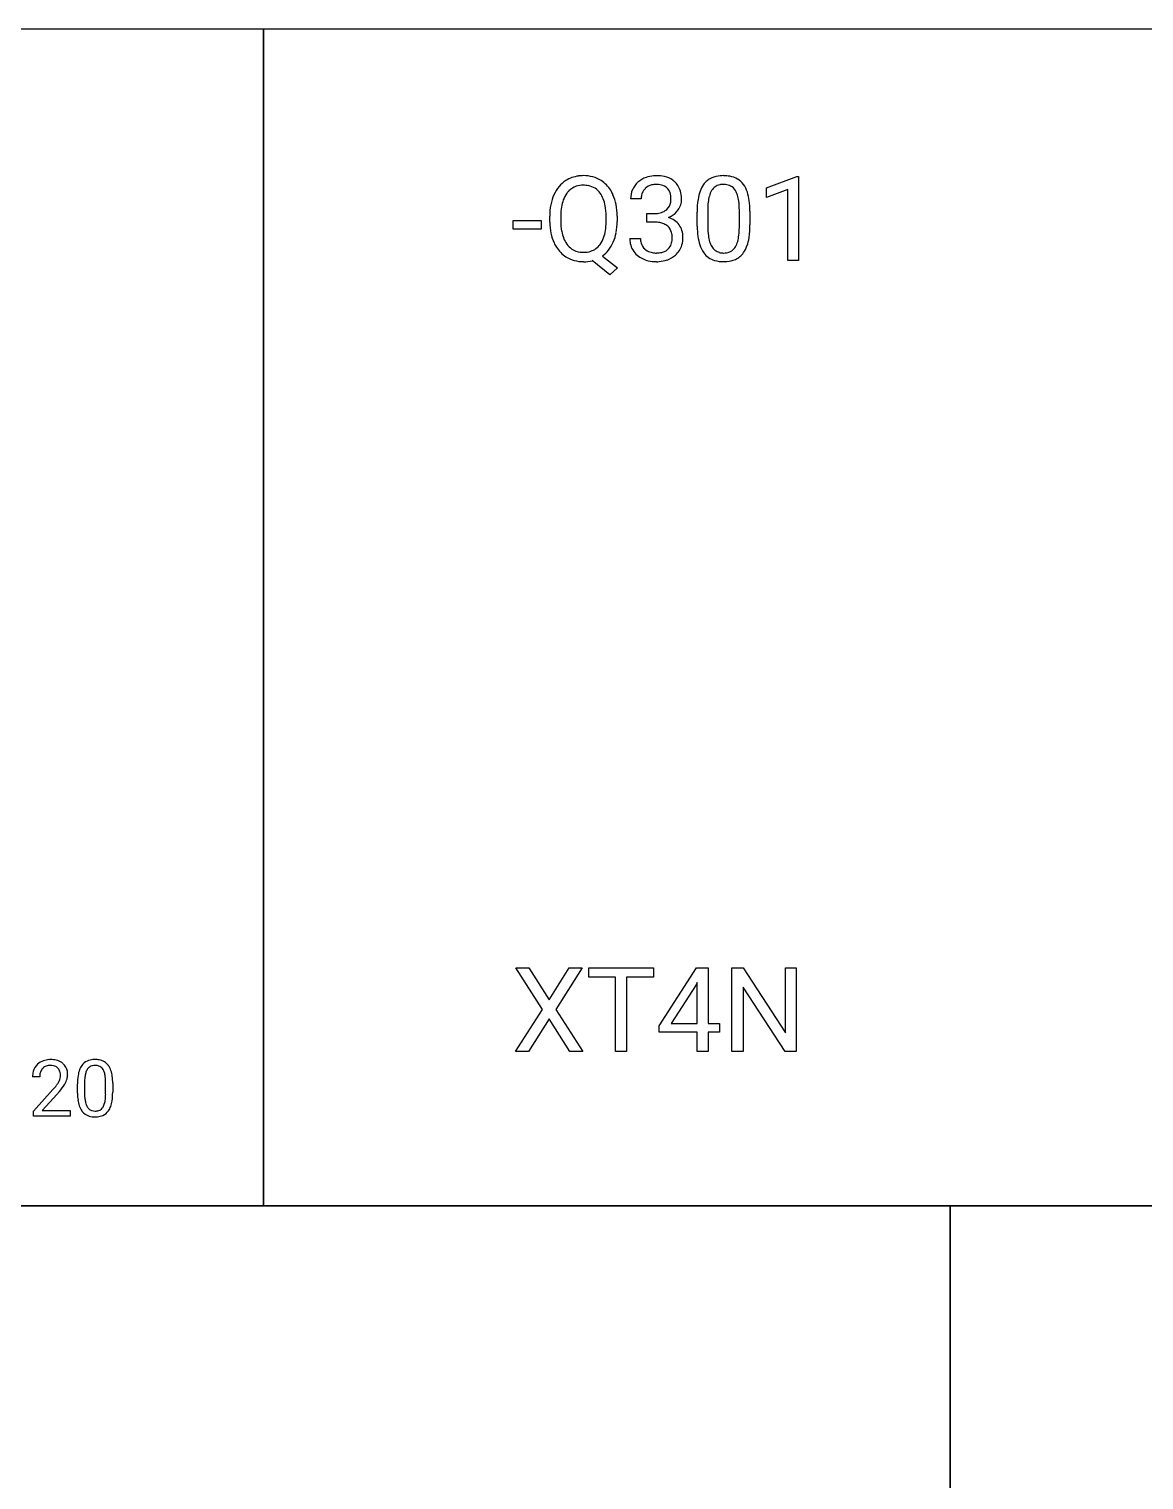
# Model space of a CAD drawing. Header units: metres. Extents: x 0 to 1062, y -1350 to 150.
# Drawn here: x 145.1 to 287.2, y -34.9 to 150 of the extents above; entities that cross this region are included whole.
import ezdxf

# ---------------------------------------------------------------- set-up
doc = ezdxf.new("R2010")
doc.units = ezdxf.units.M

msp = doc.modelspace()

# ---------------------------------------------------------------- linework, layer by layer
for p, q in [((175, 150), (0, 150)), ((175, 0), (175, 150)), ((575, 150), (175, 150)), ((175, 150), (175, 0)), ((239.09, 129.75), (242.97, 131.21)), ((239.09, 128.52), (239.09, 129.75)), ((241.82, 129.53), (239.09, 128.52)), ((241.82, 120.5), (241.82, 129.53)), ((242.97, 131.21), (243.18, 131.21)), ((243.18, 131.21), (243.18, 120.5)), ((223.14, 128.36), (221.78, 128.36)), ((211.48, 125.39), (211.48, 126.16)), ((212.89, 126.27), (212.89, 125.48)), ((218.66, 125.38), (218.66, 126.17)), ((220.07, 126.16), (220.07, 125.48)), ((223.85, 126.49), (224.87, 126.49)), ((223.85, 125.38), (223.85, 126.49)), ((230.26, 124.86), (230.26, 126.67)), ((231.62, 127), (231.62, 124.83)), ((235.64, 124.68), (235.64, 126.9)), ((236.99, 126.8), (236.99, 125.04)), ((206.82, 124.47), (206.82, 125.58)), ((206.82, 125.58), (210.39, 125.58)), ((210.39, 124.47), (206.82, 124.47)), ((210.39, 125.58), (210.39, 124.47)), ((224.87, 125.38), (223.85, 125.38)), ((221.69, 123.31), (223.05, 123.31)), ((219.14, 118.69), (216.9, 120.48)), ((218.2, 121.07), (220.1, 119.58)), ((243.18, 120.5), (241.82, 120.5)), ((220.1, 119.58), (219.14, 118.69)), ((210.56, 25.04), (207.18, 30.33)), ((207.18, 30.33), (208.83, 30.33)), ((208.83, 30.33), (211.4, 26.25)), ((211.4, 26.25), (213.96, 30.33)), ((215.61, 30.33), (212.24, 25.04)), ((213.96, 30.33), (215.61, 30.33)), ((216.45, 29.17), (216.45, 30.33)), ((216.45, 30.33), (224.7, 30.33)), ((224.7, 30.33), (224.7, 29.17)), ((225.43, 22.94), (230.2, 30.33)), ((230.2, 30.33), (231.65, 30.33)), ((231.65, 30.33), (231.65, 23.25)), ((234.7, 19.67), (234.7, 30.33)), ((234.7, 30.33), (236.11, 30.33)), ((236.11, 30.33), (241.5, 22.08)), ((241.5, 22.08), (241.5, 30.33)), ((241.5, 30.33), (242.9, 30.33)), ((242.9, 30.33), (242.9, 19.67)), ((219.87, 29.17), (216.45, 29.17)), ((219.87, 19.67), (219.87, 29.17)), ((224.7, 29.17), (221.27, 29.17)), ((221.27, 29.17), (221.27, 19.67)), ((230.12, 28.19), (226.97, 23.25)), ((230.28, 28.48), (230.12, 28.19)), ((230.28, 23.25), (230.28, 28.48)), ((241.48, 19.67), (236.11, 27.89)), ((236.11, 27.89), (236.11, 19.67)), ((207.1, 19.67), (210.56, 25.04)), ((212.24, 25.04), (215.69, 19.67)), ((211.4, 23.83), (208.77, 19.67)), ((214.02, 19.67), (211.4, 23.83)), ((225.43, 22.14), (225.43, 22.94)), ((226.97, 23.25), (230.28, 23.25)), ((231.65, 23.25), (233.13, 23.25)), ((233.13, 23.25), (233.13, 22.14)), ((230.28, 22.14), (225.43, 22.14)), ((230.28, 19.67), (230.28, 22.14)), ((233.13, 22.14), (231.65, 22.14)), ((231.65, 22.14), (231.65, 19.67)), ((208.77, 19.67), (207.1, 19.67)), ((215.69, 19.67), (214.02, 19.67)), ((221.27, 19.67), (219.87, 19.67)), ((231.65, 19.67), (230.28, 19.67)), ((236.11, 19.67), (234.7, 19.67)), ((242.9, 19.67), (241.48, 19.67)), ((146.49, 16.46), (145.59, 16.46)), ((145.72, 12.09), (148.18, 14.83)), ((151.31, 14.36), (151.31, 15.56)), ((152.21, 15.78), (152.21, 14.34)), ((154.89, 14.23), (154.89, 15.71)), ((155.8, 15.65), (155.8, 14.48)), ((148.72, 14.25), (146.81, 12.18)), ((145.72, 11.45), (145.72, 12.09)), ((150.38, 11.45), (145.72, 11.45)), ((146.81, 12.18), (150.38, 12.18)), ((150.38, 12.18), (150.38, 11.45)), ((0, 0), (175, 0)), ((262.5, 0), (0, 0)), ((175, 0), (575, 0)), ((262.5, -150), (262.5, 0)), ((662.5, 0), (262.5, 0)), ((262.5, 0), (262.5, -150))]:
    msp.add_line(p, q)
for centre, radius, start, end in [((215.76, 126.62), 4.69, 89.9057, 97.4096), ((215.8, 126.75), 4.56, 74.9772, 90.3785), ((225.06, 126.74), 4.56, 89.9538, 94.3439), ((225.1, 126.79), 4.51, 77.1833, 90.4936), ((233.62, 126.53), 4.78, 89.919, 94.9543), ((233.65, 126.87), 4.43, 79.8808, 90.3219), ((216.14, 127.04), 4.51, 140.3944, 156.0034), ((215.58, 127.48), 3.8, 122.6491, 140.1581), ((215.64, 127.37), 3.92, 97.141, 122.5801), ((215.62, 127.71), 2.37, 108.822, 135.4393), ((215.74, 127.28), 2.82, 89.4032, 108.3103), ((215.78, 126.87), 3.22, 78.5745, 90.3014), ((215.96, 127.69), 2.39, 35.4899, 78.9194), ((215.97, 127.43), 3.85, 57.5271, 74.7509), ((215.96, 127.44), 3.85, 31.3472, 57.3704), ((224.63, 128.4), 2.85, 156.7254, 180.6895), ((224.55, 128.38), 2.78, 131.5241, 155.8625), ((224.8, 128.17), 3.1, 109.4923, 132.2591), ((224.78, 128.51), 1.62, 133.5328, 158.5491), ((224.86, 128.43), 1.74, 103.4748, 133.5694), ((224.97, 127.63), 3.67, 94.0186, 109.2749), ((225.04, 127.71), 2.49, 89.5225, 103.6892), ((225.07, 126.9), 3.29, 84.9801, 90.1027), ((225.21, 128.11), 2.07, 64.9824, 85.9768), ((225.48, 128.74), 1.39, 16.7478, 64.0965), ((225.45, 128.28), 2.99, 55.4019, 77.3239), ((225.62, 128.57), 2.65, 47.0236, 54.9155), ((225.7, 128.65), 2.53, 20.8442, 47.0924), ((225.02, 128.41), 3.26, 4.0223, 20.6137), ((233.97, 128.15), 3.53, 145.1146, 160.3691), ((233.14, 128.71), 2.53, 113.9045, 144.8711), ((233.48, 128.6), 1.59, 125.8471, 149.3151), ((233.46, 127.94), 3.36, 94.2783, 113.4357), ((233.46, 128.58), 1.6, 101.6851, 125.0627), ((233.61, 127.92), 2.28, 89.6223, 101.9167), ((233.63, 127.67), 2.52, 84.3403, 90.0926), ((233.72, 128.37), 1.81, 63.4356, 85.0199), ((233.92, 128.31), 2.97, 59.7342, 80.2344), ((233.81, 128.6), 1.57, 30.7009, 62.4934), ((234.14, 128.72), 2.51, 36.1874, 59.1551), ((233.27, 128.13), 3.56, 17.6061, 35.6109), ((218.98, 126.2), 7.5, 169.1598, 180.2946), ((217.26, 126.52), 5.75, 155.8166, 169.1085), ((217.7, 126.57), 4.78, 159.9553, 171.0502), ((216.41, 127.05), 3.41, 143.3323, 160.0447), ((215.93, 127.39), 2.82, 135.1962, 143.0669), ((215.28, 127.16), 3.25, 21.4434, 35.9895), ((214.03, 126.68), 4.59, 9.8565, 21.4123), ((215.21, 126.95), 4.75, 24.1911, 31.7086), ((214.34, 126.57), 5.69, 10.6548, 24.0391), ((212.36, 126.21), 7.7, -0.3161, 10.6209), ((225.05, 128.42), 1.91, 158.8914, 175.6954), ((225.57, 128.36), 2.43, 175.3005, 180.056), ((225.32, 128.19), 1.6, -48.425, -9.5404), ((224.32, 128.37), 2.61, -1.0476, 17.2451), ((224.74, 128.31), 2.19, -10.1534, 0.2425), ((225.68, 128.46), 2.64, -35.1102, -18.9028), ((226.14, 128.29), 2.15, -18.6386, -0.0375), ((223.94, 128.29), 4.35, -0.0603, 4.499), ((240.36, 126.75), 10.1, 171.3605, 180.4314), ((236.05, 127.4), 5.73, 160.3049, 171.3303), ((240.4, 126.96), 8.79, 173.626, 179.7295), ((236.79, 127.37), 5.15, 165.0175, 173.7342), ((234.51, 128), 2.78, 149.6234, 165.4259), ((232.97, 128.1), 2.54, 16.4173, 30.7965), ((230.9, 127.48), 4.71, 7.0754, 16.6026), ((226.73, 126.96), 8.91, -0.3813, 7.0913), ((230.82, 127.32), 6.14, 7.5233, 17.9382), ((226.71, 126.76), 10.28, 0.2523, 7.6309), ((219.94, 126.22), 7.05, 171.0123, 179.58), ((211.37, 126.23), 7.29, -0.4219, 9.7739), ((224.85, 129.52), 3.04, -89.5828, -76.9872), ((225.09, 128.52), 2, -77.1573, -56.3541), ((225.23, 128.29), 1.73, -55.8505, -48.2326), ((225.44, 128.8), 3.06, -67.545, -59.8681), ((225.73, 123.12), 2.98, 56.2745, 72.9348), ((225.65, 128.45), 2.65, -60.0327, -34.5866), ((218.78, 125.42), 7.3, -179.7451, -168.5335), ((217.09, 125.08), 5.57, -168.4818, -155.0559), ((219.8, 125.44), 6.91, 179.6007, 190.1326), ((217.52, 125.04), 4.59, -169.7673, -158.2455), ((213.73, 125.04), 4.9, -19.4826, -8.5495), ((211.14, 125.43), 7.52, -8.6088, -0.3922), ((214.51, 125.01), 5.52, -23.3806, -10.0886), ((212.13, 125.44), 7.94, -10.0906, 0.34), ((224.84, 121.57), 3.81, 80.1228, 89.5476), ((225.06, 122.83), 2.53, 67.7818, 80.1624), ((225.34, 123.49), 1.81, 49.2602, 67.8329), ((225.47, 123.67), 1.59, 14.7964, 48.8337), ((224.72, 123.46), 2.37, -0.6035, 14.9827), ((226.05, 123.61), 2.39, 36.7001, 55.9859), ((226.1, 123.66), 2.32, 16.751, 36.6134), ((225.51, 123.5), 2.94, -0.5437, 16.4445), ((240.19, 124.94), 9.93, -179.5379, -172.0299), ((240.39, 124.77), 8.77, 179.6245, 187.282), ((226.6, 124.76), 9.04, -6.5767, -0.5013), ((226.64, 124.97), 10.35, -8.5335, 0.4264), ((216.37, 124.76), 4.78, -154.9394, -147.5509), ((215.67, 124.29), 3.94, -147.8709, -122.5481), ((216.46, 124.62), 3.46, -158.1908, -144.263), ((215.76, 124.1), 2.59, -144.5684, -124.0857), ((215.98, 123.94), 2.37, -71.8237, -36.1896), ((215.25, 124.49), 3.28, -36.4866, -19.3298), ((215.39, 124.63), 4.56, -37.927, -23.3627), ((224.98, 123.29), 3.3, 179.7619, 190.8396), ((224.31, 123.16), 2.61, -169.3312, -130.1365), ((225.15, 123.29), 2.11, 179.4882, 195.5731), ((224.7, 123.17), 1.63, -164.2311, -132.3002), ((225.43, 123.12), 1.62, -45.1232, -18.8574), ((224.74, 123.35), 2.35, -18.8839, -3.539), ((223.84, 123.44), 3.25, -4.0548, 0.0584), ((225.71, 123.21), 2.71, -48.3599, -15.8296), ((224.89, 123.44), 3.56, -15.6572, 0.5353), ((236.43, 124.41), 6.13, -172.1182, -161.7654), ((234.17, 123.64), 3.74, -162.0305, -144.7377), ((236.44, 124.27), 4.79, -172.7199, -163.1688), ((234.45, 123.66), 2.71, -163.3154, -149.3269), ((233.62, 123.17), 1.74, -149.3512, -127.0543), ((233.6, 123.19), 1.81, -40.7966, -31.9756), ((232.81, 123.63), 2.71, -31.1132, -14.8036), ((230.42, 124.3), 5.19, -15.2599, -6.4575), ((233.22, 123.54), 3.59, -34.534, -19.3947), ((231.08, 124.3), 5.87, -19.4648, -8.5613), ((215.62, 124.23), 3.86, -122.4577, -105.4207), ((215.66, 124), 2.45, -123.3461, -96.7451), ((215.76, 124.78), 4.43, -105.1861, -89.6502), ((215.78, 124.73), 3.19, -97.2842, -89.883), ((215.82, 124.52), 2.98, -90.6415, -72.3834), ((215.81, 124.92), 4.58, -90.2835, -76.2094), ((215.99, 124.18), 3.81, -54.5449, -38.1132), ((224.73, 123.62), 3.23, -130.5569, -102.6389), ((224.81, 123.29), 1.8, -132.487, -108.5724), ((225.04, 124.9), 4.55, -102.8748, -89.5849), ((225, 123.84), 2.38, -108.5063, -93.6627), ((225.07, 124.58), 3.13, -94.0728, -89.9494), ((225.1, 124.36), 2.9, -90.5457, -77.1922), ((225.07, 125.34), 5, -90.0477, -85.8398), ((225.18, 124.27), 3.91, -86.2036, -71.3288), ((225.31, 123.41), 1.93, -77.0037, -62.3965), ((225.47, 123.09), 1.58, -62.2119, -45.4862), ((225.42, 123.51), 3.12, -71.1977, -48.084), ((233.21, 122.99), 2.59, -144.2752, -106.3989), ((233.59, 124.26), 3.91, -106.4234, -89.2619), ((233.5, 123.04), 1.56, -126.4303, -106.4901), ((233.62, 123.48), 2.03, -106.2029, -89.4379), ((233.67, 123.45), 2, -90.795, -70.9613), ((233.65, 125.03), 4.68, -90.0819, -84.9622), ((233.8, 123.66), 3.31, -85.6337, -66.2168), ((233.81, 123), 1.52, -70.4139, -40.6172), ((234.09, 122.95), 2.54, -65.6916, -34.7171), ((147.64, 16.56), 2.06, 109.3993, 133.7311), ((147.83, 16.01), 2.64, 93.838, 109.2571), ((147.91, 15.21), 3.44, 89.9476, 94.2489), ((147.93, 15.64), 3.01, 77.3427, 90.4709), ((148.16, 16.6), 2.03, 56.0713, 77.4694), ((153.44, 16.41), 2.24, 94.2783, 113.4357), ((153.55, 15.47), 3.19, 89.919, 94.9543), ((153.57, 15.7), 2.96, 79.8808, 90.3219), ((153.75, 16.66), 1.98, 59.7342, 80.2344), ((148.09, 16.48), 2.51, 164.6898, 180.4794), ((147.57, 16.62), 1.97, 133.4629, 164.4994), ((148.2, 16.52), 1.71, 161.2165, 176.3918), ((147.75, 16.67), 1.23, 135.9423, 161.1924), ((147.7, 16.71), 1.16, 127.5802, 135.7627), ((147.75, 16.64), 1.26, 103.7449, 127.1517), ((147.89, 16.05), 1.87, 89.4583, 103.8184), ((147.91, 16.27), 1.64, 85.2826, 90.0571), ((147.95, 16.62), 1.28, 68.7646, 85.6884), ((148.02, 16.81), 1.09, 43.1432, 68.4156), ((147.95, 16.73), 1.19, 14.3635, 43.5045), ((147.62, 16.65), 1.53, -0.4249, 14.3017), ((148.27, 16.79), 1.81, 47.9297, 55.6151), ((148.35, 16.87), 1.69, 9.7854, 48.2551), ((148.09, 16.77), 1.97, -16.7689, -0.5227), ((147.8, 16.76), 2.25, -0.2347, 10.2587), ((155.16, 16.05), 3.82, 160.3049, 171.3303), ((153.78, 16.55), 2.35, 145.1146, 160.3691), ((153.23, 16.92), 1.69, 113.9045, 144.8711), ((155.66, 16.03), 3.43, 165.0175, 173.7342), ((154.14, 16.45), 1.85, 149.6234, 165.4259), ((153.45, 16.85), 1.06, 125.8471, 149.3151), ((153.44, 16.83), 1.07, 101.6851, 125.0627), ((153.54, 16.39), 1.52, 89.6223, 101.9167), ((153.55, 16.23), 1.68, 84.3403, 90.0926), ((153.61, 16.7), 1.21, 63.4356, 85.0199), ((153.67, 16.85), 1.05, 30.7009, 62.4934), ((153.11, 16.52), 1.7, 16.4173, 30.7965), ((151.73, 16.1), 3.14, 7.0754, 16.6026), ((153.89, 16.93), 1.67, 36.1874, 59.1551), ((153.31, 16.54), 2.37, 17.6061, 35.6109), ((151.68, 15.99), 4.09, 7.5233, 17.9382), ((148.8, 16.46), 2.31, 175.9224, 180.0552), ((141.33, 20.93), 9.18, -41.6897, -37.1461), ((145.36, 17.88), 4.13, -37.1463, -31.3391), ((146.84, 16.96), 2.37, -30.9941, -28.2007), ((147.43, 16.66), 1.72, -28.5611, -7.5167), ((144.3, 18.63), 6.21, -40.6727, -30.0526), ((147.51, 16.64), 1.63, -7.2295, 0.0186), ((146.87, 17.14), 3.24, -29.9823, -16.869), ((158.04, 15.61), 6.73, 171.3605, 180.4314), ((158.07, 15.75), 5.86, 173.626, 179.7295), ((148.95, 15.75), 5.94, -0.3813, 7.0913), ((148.94, 15.62), 6.86, 0.2523, 7.6309), ((141.51, 20.91), 9.81, -42.7398, -40.1353), ((157.93, 14.41), 6.62, -179.5379, -172.0299), ((155.42, 14.05), 4.09, -172.1182, -161.7654), ((158.06, 14.3), 5.85, 179.6245, 187.282), ((155.43, 13.96), 3.19, -172.7199, -163.1688), ((154.1, 13.55), 1.8, -163.3154, -149.3269), ((153.01, 13.54), 1.81, -31.1132, -14.8036), ((151.42, 13.98), 3.46, -15.2599, -6.4575), ((148.87, 14.29), 6.03, -6.5767, -0.5013), ((151.85, 13.98), 3.91, -19.4648, -8.5613), ((148.89, 14.43), 6.9, -8.5335, 0.4264), ((153.91, 13.54), 2.49, -162.0305, -144.7377), ((153.28, 13.11), 1.73, -144.2752, -106.3989), ((153.55, 13.23), 1.16, -149.3512, -127.0543), ((153.53, 13.95), 2.61, -106.4234, -89.2619), ((153.47, 13.14), 1.04, -126.4303, -106.4901), ((153.55, 13.44), 1.35, -106.2029, -89.4379), ((153.58, 13.42), 1.33, -90.795, -70.9613), ((153.56, 14.47), 3.12, -90.0819, -84.9622), ((153.67, 13.56), 2.2, -85.6337, -66.2168), ((153.67, 13.11), 1.02, -70.4139, -40.6172), ((153.53, 13.24), 1.2, -40.7966, -31.9756), ((153.86, 13.08), 1.69, -65.6916, -34.7171), ((153.28, 13.48), 2.39, -34.534, -19.3947)]:
    msp.add_arc(centre, radius, start, end)

doc.saveas('drawing.dxf')
